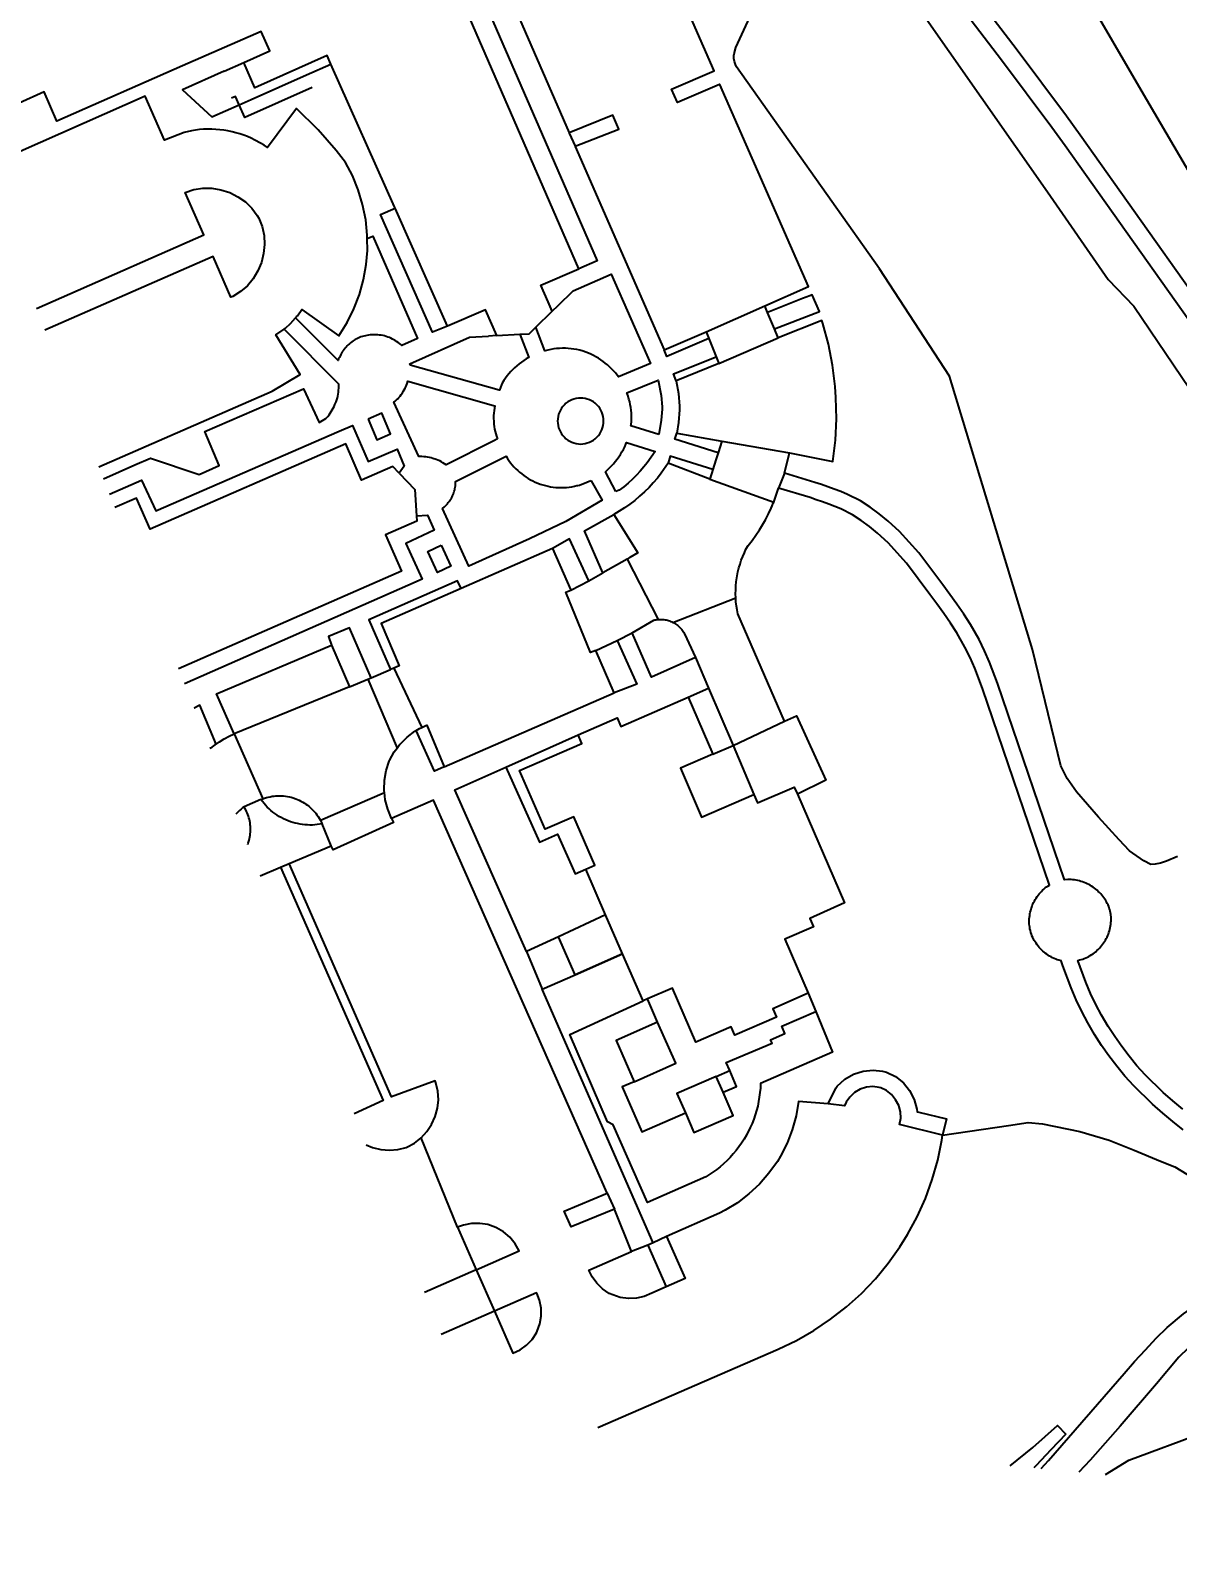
# Model space of a CAD drawing. Header units: millimetres. Extents: x 111502 to 977541, y 8702 to 1044108.
# Drawn here: x 488512.3 to 488637, y 239663.6 to 239829.8 of the extents above; entities that cross this region are included whole.
import ezdxf

# ---------------------------------------------------------------- set-up
doc = ezdxf.new("R2010")
doc.units = ezdxf.units.MM
doc.header["$LTSCALE"] = 0.25
doc.linetypes.add('DASHED2', pattern=[9.525, 6.35, -3.175])
doc.layers.add('E HVSS As Laid HV', color=10, linetype='Continuous')
doc.layers.add('X HVSS Site Background', color=8, linetype='Continuous')
doc.styles.add('Arial', font='arial.ttf')

# ---------------------------------------------------------------- blocks, each defined once
blk = doc.blocks.new('OS MAP 060722')
at = {"layer": 'X HVSS Site Background'}
for points in [[(-248.43, 782.84), (-248.47, 780.72), (-235.42, 761.95), (-223.36, 744.75), (-219.14, 738.88), (-211.47, 728.41), (-208.47, 724.39), (-200.63, 714.05), (-191.11, 701.56), (-185.6, 694.23), (-184.13, 692.19), (-179.72, 685.94), (-169.88, 672.09), (-167.3, 668.53), (-159.45, 657.88), (-152.25, 648.34), (-151.94, 647.85), (-150.21, 644.91), (-149.55, 643.64), (-148.75, 641.87), (-148.48, 640.01), (-148.52, 639.71)], [(-248.61, 777.42), (-237.06, 760.81), (-225, 743.6), (-220.77, 737.71), (-213.09, 727.23), (-210.07, 723.2), (-202.22, 712.85), (-192.7, 700.35), (-187.2, 693.02), (-185.75, 691.01), (-181.35, 684.79), (-171.51, 670.93)], [(-172.95, 586.2), (-174.04, 587.1), (-175.1, 588.01), (-177.07, 589.93), (-177.95, 590.92), (-178.8, 591.95), (-179.61, 593.01), (-180.37, 594.09), (-181.09, 595.21), (-181.8, 596.42), (-182.42, 597.6), (-183, 598.8), (-183.52, 600.02), (-184.38, 602.39), (-184.2, 602.43), (-184.02, 602.47), (-183.85, 602.53), (-183.68, 602.59), (-183.51, 602.66), (-183.35, 602.74), (-183.18, 602.82), (-183.03, 602.91), (-182.87, 603.01), (-182.72, 603.11), (-182.58, 603.22), (-182.44, 603.33), (-182.3, 603.46), (-182.17, 603.58), (-182.04, 603.71), (-181.92, 603.85), (-181.8, 603.99), (-181.69, 604.14), (-181.58, 604.28), (-181.48, 604.44), (-181.38, 604.59), (-181.29, 604.76), (-181.21, 604.92), (-181.13, 605.08), (-181.06, 605.25), (-181, 605.43), (-180.95, 605.6), (-180.9, 605.77), (-180.85, 605.95), (-180.82, 606.13), (-180.79, 606.31), (-180.78, 606.49), (-180.76, 606.67), (-180.76, 606.85), (-180.77, 607.04), (-180.8, 607.37), (-180.83, 607.55), (-180.87, 607.73), (-180.92, 607.9), (-180.97, 608.08), (-181.03, 608.25), (-181.1, 608.42), (-181.18, 608.58), (-181.26, 608.74), (-181.35, 608.9), (-181.45, 609.05), (-181.56, 609.2), (-181.66, 609.35), (-181.78, 609.49), (-181.9, 609.63), (-182.03, 609.76), (-182.16, 609.89), (-182.29, 610.01), (-182.44, 610.13), (-182.58, 610.24), (-182.73, 610.35), (-182.88, 610.45), (-183.04, 610.55), (-183.2, 610.63), (-183.36, 610.72), (-183.53, 610.79), (-183.7, 610.86), (-183.87, 610.93), (-184.04, 610.98), (-184.22, 611.03), (-184.39, 611.08), (-184.57, 611.11), (-184.75, 611.14), (-184.93, 611.16), (-185.11, 611.17), (-185.29, 611.17), (-185.48, 611.17), (-185.83, 611.13), (-193.12, 632.54), (-193.98, 634.82), (-194.53, 636.07), (-195.13, 637.28), (-196.05, 638.91), (-196.79, 640.04), (-197.54, 641.12), (-198.31, 642.18), (-199.07, 643.22), (-201.69, 646.7), (-203.79, 649.02), (-205.03, 650.16), (-205.98, 650.94), (-206.96, 651.67), (-208.03, 652.36), (-209.43, 653.07), (-210.17, 653.39), (-210.88, 653.65), (-211.59, 653.9), (-212.27, 654.14), (-212.98, 654.38), (-216.31, 655.38)], [(-173.54, 613.7), (-174.74, 613.16), (-175.39, 612.97), (-175.98, 612.85), (-176.44, 612.83), (-177.21, 613.22), (-178.78, 614.31), (-179.88, 615.48), (-182.13, 617.96), (-184.54, 620.72), (-185.55, 622.15), (-186.24, 623.56), (-189.32, 636.2), (-198.34, 665.94), (-205.96, 677.61), (-221.5, 699.58), (-221.62, 699.83), (-221.73, 700.14), (-221.8, 700.48), (-221.81, 700.8), (-221.78, 700.99), (-221.57, 701.66), (-216.78, 712.14)], [(-205.58, 711.59), (-187.68, 685.99), (-181.08, 676.44), (-178.28, 673.54), (-154.08, 637.72)], [(-142.68, 640.67), (-143.09, 641.24), (-146.26, 645.72), (-149.33, 650.27), (-153.6, 656.86), (-158.18, 664.27), (-165.01, 675.69), (-171.17, 686.26), (-177.48, 697.02), (-183.42, 707.22), (-189.11, 716.97), (-194.53, 726.21), (-198.76, 733.47), (-203.71, 741.89)], [(-218.44, 673.59), (-213.69, 675.67), (-223.31, 697.67), (-223.36, 697.65), (-227.94, 695.7), (-228.59, 697.14), (-223.94, 699.13), (-234.65, 723.58)], [(-257.58, 721.09), (-255.58, 721.97), (-236.67, 678.49), (-238.67, 677.62)], [(-238.67, 677.62), (-256.88, 719.49)], [(-250.25, 716.65), (-239.71, 692.39)], [(-275.12, 700.04), (-272.29, 701.3), (-273.21, 703.41), (-281.78, 699.67), (-295.43, 693.65), (-296.83, 696.86), (-299.56, 695.64), (-301.28, 697.54), (-302.67, 699.06), (-302.92, 701.85)], [(-277.24, 699.1), (-275.12, 700.04)], [(-275.6, 695.45), (-274.32, 696.02), (-268.28, 698.7), (-265.64, 699.88)], [(-265.64, 699.88), (-266.05, 700.79), (-273.9, 697.3), (-275.12, 700.04)], [(-258.66, 684.2), (-258.72, 684.34), (-265.64, 699.88)], [(-277.24, 699.1), (-281.79, 697.07), (-278.58, 694.12), (-275.6, 695.45)], [(-261.68, 680.89), (-261.68, 681.05), (-261.68, 681.27), (-261.85, 682.94), (-262.18, 684.59), (-262.66, 686.2), (-263.29, 687.75), (-264.03, 689.17), (-265.06, 690.48), (-267.03, 692.73), (-269.39, 695.03), (-272.54, 690.79), (-272.91, 691.04), (-273.29, 691.28), (-273.89, 691.61), (-274.29, 691.8), (-274.7, 691.98), (-275.11, 692.14), (-275.53, 692.28), (-275.96, 692.41), (-276.39, 692.52), (-276.83, 692.61), (-277.27, 692.68), (-277.71, 692.74), (-278.15, 692.77), (-278.59, 692.79), (-279.04, 692.8), (-279.48, 692.78), (-279.93, 692.75), (-280.37, 692.7), (-280.81, 692.63), (-281.6, 692.45), (-283.74, 691.61), (-285.84, 696.37), (-301.69, 689.39)], [(-275.6, 695.45), (-276.01, 696.36), (-276.46, 696.16)], [(-267.68, 697.33), (-274.99, 694.08), (-275.6, 695.45)], [(-239.08, 690.96), (-234.32, 692.81), (-234.95, 694.33), (-239.71, 692.39)], [(-239.71, 692.39), (-239.7, 692.37), (-239.08, 690.96)], [(-239.08, 690.96), (-239.06, 690.92), (-229.39, 668.81)], [(-297.67, 673.3), (-294.94, 674.5), (-279.45, 681.29), (-281.47, 685.92), (-280.53, 686.23), (-279.56, 686.37), (-278.57, 686.36), (-277.59, 686.2), (-276.64, 685.89), (-275.75, 685.44), (-274.93, 684.88), (-274.22, 684.19), (-273.64, 683.39), (-273.49, 683.12), (-273.11, 682.21), (-272.9, 681.24), (-272.84, 680.26), (-272.95, 679.27), (-273.19, 678.31), (-273.57, 677.39), (-274.08, 676.53), (-274.71, 675.77), (-275.45, 675.12), (-276.29, 674.61), (-276.5, 674.51), (-278.44, 678.96), (-296.75, 670.95)], [(-252.94, 671.35), (-254.59, 670.7), (-260.24, 683.5), (-258.66, 684.2)], [(-252.94, 671.35), (-258.66, 684.2)], [(-261.68, 680.89), (-261.08, 681.15), (-256.21, 670.01), (-257.91, 669.26), (-258.04, 669.38), (-258.18, 669.49), (-258.33, 669.6), (-258.48, 669.7), (-258.63, 669.8), (-258.78, 669.89), (-258.94, 669.97), (-259.11, 670.05), (-259.27, 670.12), (-259.44, 670.18), (-259.61, 670.24), (-259.79, 670.3), (-259.96, 670.34), (-260.18, 670.38), (-260.35, 670.4), (-260.52, 670.42), (-260.69, 670.43), (-260.86, 670.44), (-261.03, 670.43), (-261.2, 670.43), (-261.37, 670.41), (-261.54, 670.39), (-261.71, 670.36), (-261.87, 670.33), (-262.04, 670.28), (-262.2, 670.24), (-262.36, 670.19), (-262.52, 670.13), (-262.68, 670.06), (-262.83, 669.99), (-262.98, 669.91), (-263.2, 669.77), (-263.35, 669.67), (-263.49, 669.57), (-263.62, 669.46), (-263.74, 669.35), (-263.86, 669.23), (-263.98, 669.1), (-264.09, 668.97), (-264.2, 668.84), (-264.3, 668.7), (-264.39, 668.56), (-264.48, 668.42), (-264.56, 668.27), (-264.64, 668.12), (-264.71, 667.96), (-264.79, 667.8), (-264.85, 667.62), (-269.48, 672.28)], [(-269.48, 672.28), (-269.36, 672.41), (-269.28, 672.5), (-268.81, 673.19), (-264.76, 670.32), (-263.88, 671.75), (-263.14, 673.25), (-262.54, 674.82), (-262.09, 676.44), (-261.79, 678.09), (-261.66, 679.6), (-261.68, 680.89)], [(-240.92, 673.61), (-239.27, 675.2), (-235.13, 677.02), (-230.85, 667.32), (-234.35, 665.84), (-234.5, 666.04), (-234.69, 666.28), (-234.89, 666.51), (-235.1, 666.73), (-235.32, 666.95), (-235.55, 667.15), (-235.79, 667.35), (-236.03, 667.54), (-236.28, 667.71), (-236.54, 667.88), (-236.8, 668.04), (-237.07, 668.18), (-237.35, 668.32), (-237.63, 668.44), (-237.92, 668.55), (-238.21, 668.65), (-238.56, 668.75), (-238.87, 668.82), (-239.19, 668.88), (-239.5, 668.92), (-239.82, 668.95), (-240.13, 668.97), (-240.45, 668.97), (-240.77, 668.95), (-241.08, 668.93), (-241.4, 668.89), (-241.71, 668.83), (-242.02, 668.77), (-242.33, 668.69), (-242.36, 668.68), (-243.35, 671.25)], [(-241.56, 672.99), (-242, 674.01), (-242.79, 675.81), (-238.67, 677.62)], [(-217.39, 671.08), (-212.95, 672.79), (-212.5, 672.96), (-213.27, 674.79), (-213.54, 674.68), (-214.32, 674.37), (-218.13, 672.84)], [(-247.59, 670.34), (-248.82, 673.16), (-252.94, 671.35)], [(-241.56, 672.99), (-240.92, 673.61)], [(-224.82, 670.75), (-218.44, 673.59)], [(-218.13, 672.84), (-218.44, 673.59)], [(-270.71, 671.05), (-270.67, 671.08), (-270.58, 671.16), (-270.03, 671.65), (-269.48, 672.28)], [(-243.35, 671.25), (-241.56, 672.99)], [(-217.39, 671.08), (-218.13, 672.84)], [(-215.73, 657.59), (-211.02, 656.65), (-210.75, 658.96), (-210.64, 661.28), (-210.69, 663.6), (-210.78, 664.82), (-211.07, 667.13), (-211.52, 669.4), (-212.13, 671.65), (-212.24, 671.98), (-216.99, 670.11)], [(-290.87, 656.05), (-272.02, 664.3), (-268.98, 666.12), (-271.61, 670.43), (-270.71, 671.05)], [(-290.37, 654.78), (-286.97, 656.27), (-285.25, 657), (-279.98, 655.25), (-277.77, 656.2), (-279.36, 659.91), (-268.63, 664.54), (-266.92, 660.9), (-266.19, 661.31), (-265.97, 661.56), (-265.83, 661.73), (-265.71, 661.9), (-265.59, 662.08), (-265.48, 662.27), (-265.37, 662.45), (-265.28, 662.64), (-265.19, 662.84), (-265.06, 663.15), (-264.99, 663.36), (-264.93, 663.56), (-264.88, 663.77), (-264.84, 663.98), (-264.81, 664.19), (-264.79, 664.41), (-264.77, 664.62), (-264.77, 664.84), (-264.77, 665.06), (-270.71, 671.05)], [(-245.08, 670.49), (-244.11, 667.97), (-244.38, 667.81), (-244.65, 667.63), (-244.91, 667.45), (-245.17, 667.26), (-245.41, 667.06), (-245.65, 666.84), (-246.05, 666.44), (-246.26, 666.2), (-246.46, 665.96), (-246.65, 665.7), (-246.83, 665.44), (-246.99, 665.16), (-247.09, 664.99), (-247.28, 664.39), (-247.33, 664.4), (-257.02, 667.12), (-257.03, 667.28), (-250.56, 670.16), (-248.49, 670.28)], [(-247.59, 670.34), (-248.49, 670.28)], [(-247.59, 670.34), (-245.08, 670.49)], [(-245.08, 670.49), (-244.07, 670.55), (-243.35, 671.25)], [(-229.39, 668.81), (-224.82, 670.75)], [(-224.52, 670.01), (-229.1, 668.06), (-229.39, 668.81)], [(-224.82, 670.75), (-224.52, 670.01)], [(-224.52, 670.01), (-223.74, 668.04)], [(-223.44, 667.3), (-216.99, 670.11)], [(-216.99, 670.11), (-217.39, 671.08)], [(-228.08, 665.42), (-228.37, 666.17), (-223.74, 668.04)], [(-223.44, 667.3), (-228.08, 665.42)], [(-223.74, 668.04), (-223.44, 667.3)], [(-247.52, 659.1), (-247.92, 658.9), (-253.1, 656.3), (-253.27, 656.41), (-253.44, 656.52), (-253.62, 656.62), (-253.8, 656.71), (-253.99, 656.8), (-254.18, 656.87), (-254.53, 656.99), (-254.73, 657.04), (-254.92, 657.09), (-255.12, 657.12), (-255.32, 657.15), (-255.53, 657.17), (-255.73, 657.19), (-256.08, 657.19), (-258.78, 663.09), (-258.63, 663.21), (-258.49, 663.35), (-258.36, 663.48), (-258.23, 663.62), (-258.11, 663.77), (-257.99, 663.92), (-257.86, 664.11), (-257.76, 664.27), (-257.66, 664.44), (-257.56, 664.61), (-257.48, 664.78), (-257.41, 664.96), (-257.34, 665.14), (-257.26, 665.39), (-247.93, 662.75), (-247.8, 662.71), (-247.85, 662.45), (-247.89, 662.18), (-247.91, 661.92), (-247.93, 661.65), (-247.94, 661.39), (-247.92, 660.97), (-247.9, 660.71), (-247.87, 660.44), (-247.82, 660.18), (-247.77, 659.92), (-247.7, 659.66), (-247.63, 659.4), (-247.52, 659.1)], [(-229.97, 659.6), (-232.99, 660.54), (-232.97, 660.67), (-232.95, 660.98), (-232.94, 661.29), (-232.94, 661.6), (-232.95, 661.91), (-232.98, 662.22), (-233.02, 662.53), (-233.07, 662.83), (-233.13, 663.14), (-233.21, 663.44), (-233.29, 663.74), (-233.39, 664.03), (-233.43, 664.12), (-230.03, 665.49), (-229.71, 663.81), (-229.61, 662.6), (-229.61, 662.35), (-229.7, 661.14), (-229.97, 659.6)], [(-228.08, 665.42), (-227.82, 664.06), (-227.71, 662.68), (-227.71, 662.28), (-227.81, 660.9), (-228.02, 659.73)], [(-240.97, 661.05), (-240.96, 660.81), (-240.92, 660.56), (-240.86, 660.32), (-240.78, 660.09), (-240.67, 659.87), (-240.55, 659.66), (-240.4, 659.46), (-240.24, 659.28), (-240.06, 659.12), (-239.86, 658.97), (-239.65, 658.85), (-239.43, 658.74), (-239.2, 658.66), (-238.96, 658.6), (-238.71, 658.56), (-238.47, 658.55), (-238.22, 658.56), (-237.98, 658.6), (-237.74, 658.66), (-237.51, 658.74), (-237.29, 658.85), (-237.08, 658.97), (-236.88, 659.12), (-236.7, 659.28), (-236.54, 659.46), (-236.39, 659.66), (-236.26, 659.87), (-236.16, 660.09), (-236.08, 660.32), (-236.02, 660.56), (-235.98, 660.81), (-235.97, 661.05), (-235.98, 661.3), (-236.02, 661.54), (-236.08, 661.78), (-236.16, 662.01), (-236.26, 662.23), (-236.39, 662.44), (-236.54, 662.64), (-236.7, 662.82), (-236.88, 662.98), (-237.08, 663.13), (-237.29, 663.26), (-237.51, 663.36), (-237.74, 663.44), (-237.98, 663.5), (-238.22, 663.54), (-238.47, 663.55), (-238.71, 663.54), (-238.96, 663.5), (-239.2, 663.44), (-239.43, 663.36), (-239.65, 663.26), (-239.86, 663.13), (-240.06, 662.98), (-240.24, 662.82), (-240.4, 662.64), (-240.55, 662.44), (-240.67, 662.23), (-240.78, 662.01), (-240.86, 661.78), (-240.92, 661.54), (-240.96, 661.3), (-240.97, 661.05)], [(-261.58, 661.27), (-260.62, 659.02), (-259.15, 659.64), (-260.11, 661.89), (-261.58, 661.27)], [(-289.7, 653.09), (-286.25, 654.61), (-284.69, 651.29), (-264.72, 659.93), (-263.27, 660.55), (-261.57, 656.66), (-258.44, 657.98), (-257.65, 656.14), (-258.21, 655.39)], [(-258.21, 655.39), (-258.9, 656.11), (-262.29, 654.63), (-264.01, 658.57), (-285.31, 649.28), (-286.79, 652.66), (-289.13, 651.64)], [(-234.65, 653.4), (-235.78, 655.52), (-235.59, 655.71), (-235.36, 655.92), (-235.13, 656.15), (-234.91, 656.39), (-234.7, 656.63), (-234.5, 656.89), (-234.32, 657.15), (-234.14, 657.42), (-233.97, 657.69), (-233.82, 657.97), (-233.67, 658.26), (-233.54, 658.55), (-233.48, 658.7), (-230.37, 657.74), (-231.22, 656.52), (-231.59, 656.06), (-231.98, 655.6), (-232.39, 655.16), (-232.82, 654.73), (-233.31, 654.29), (-233.78, 653.91), (-234.26, 653.54), (-234.65, 653.4)], [(-223.5, 657.6), (-228.21, 659.06), (-228.02, 659.73)], [(-228.02, 659.73), (-223.1, 658.86)], [(-223.1, 658.86), (-223.5, 657.6)], [(-223.1, 658.86), (-215.73, 657.59)], [(-237.35, 654.59), (-237.33, 654.56), (-236.14, 652.43), (-240.07, 650.13), (-244.02, 648.22), (-250.62, 645.25), (-253.5, 651.55), (-253.28, 651.73), (-253.17, 651.83), (-253.06, 651.94), (-252.96, 652.05), (-252.87, 652.17), (-252.77, 652.29), (-252.69, 652.41), (-252.61, 652.53), (-252.53, 652.66), (-252.46, 652.8), (-252.39, 652.93), (-252.31, 653.14), (-252.26, 653.28), (-252.21, 653.42), (-252.17, 653.57), (-252.14, 653.71), (-252.11, 653.86), (-252.09, 654.01), (-252.08, 654.16), (-252.07, 654.31), (-252.07, 654.46), (-246.92, 657.05), (-246.58, 657.22), (-246.43, 656.98), (-246.26, 656.74), (-246.09, 656.51), (-245.91, 656.29), (-245.72, 656.07), (-245.52, 655.86), (-245.31, 655.67), (-245.1, 655.47), (-244.87, 655.29), (-244.64, 655.12), (-244.4, 654.96), (-244.16, 654.8), (-243.91, 654.66), (-243.66, 654.53), (-243.4, 654.41), (-243.13, 654.29), (-242.86, 654.19), (-242.59, 654.1), (-242.29, 654.02), (-242.01, 653.96), (-241.73, 653.9), (-241.44, 653.86), (-241.16, 653.83), (-240.87, 653.81), (-240.58, 653.81), (-240.29, 653.82), (-240.01, 653.83), (-239.72, 653.86), (-239.44, 653.9), (-239.15, 653.95), (-238.87, 654.02), (-238.77, 654.04), (-238.59, 654.09), (-238.32, 654.18), (-238.05, 654.28), (-237.78, 654.39), (-237.35, 654.59)], [(-228.94, 656.47), (-229.7, 655.38), (-230.12, 654.85), (-230.57, 654.33), (-231.03, 653.83), (-231.52, 653.35), (-232.07, 652.86), (-232.59, 652.42), (-233.13, 652.01), (-233.69, 651.61), (-234.27, 651.24), (-234.85, 650.9)], [(-224.08, 655.79), (-228.73, 657.23), (-228.94, 656.47)], [(-224.42, 654.74), (-228.94, 656.47)], [(-223.5, 657.6), (-223.75, 656.83), (-224.08, 655.79)], [(-216.31, 655.38), (-215.73, 657.59)], [(-258.21, 655.39), (-256.5, 653.6), (-256.33, 650.73)], [(-224.08, 655.79), (-224.42, 654.74)], [(-216.31, 655.38), (-216.95, 653.75)], [(-224.42, 654.74), (-217.47, 652.23)], [(-217.47, 652.23), (-217.23, 652.88), (-216.95, 653.75)], [(-172.92, 583.96), (-174.04, 584.87), (-175.15, 585.78), (-176.26, 586.74), (-178.31, 588.74), (-179.26, 589.8), (-180.15, 590.88), (-181, 591.99), (-181.8, 593.13), (-182.56, 594.31), (-183.3, 595.58), (-183.96, 596.83), (-184.57, 598.09), (-185.12, 599.39), (-186, 601.8), (-186.18, 602.34), (-186.44, 602.41), (-186.62, 602.46), (-186.79, 602.53), (-186.96, 602.6), (-187.13, 602.67), (-187.3, 602.76), (-187.46, 602.85), (-187.61, 602.95), (-187.77, 603.05), (-187.92, 603.16), (-188.06, 603.28), (-188.2, 603.4), (-188.34, 603.53), (-188.47, 603.66), (-188.59, 603.8), (-188.71, 603.94), (-188.82, 604.09), (-188.93, 604.24), (-189.03, 604.39), (-189.12, 604.55), (-189.21, 604.71), (-189.29, 604.88), (-189.37, 605.05), (-189.43, 605.22), (-189.49, 605.4), (-189.55, 605.62), (-189.59, 605.8), (-189.62, 605.98), (-189.65, 606.16), (-189.66, 606.35), (-189.67, 606.53), (-189.67, 606.71), (-189.66, 606.9), (-189.65, 607.08), (-189.62, 607.27), (-189.59, 607.45), (-189.56, 607.63), (-189.51, 607.81), (-189.46, 607.99), (-189.4, 608.17), (-189.34, 608.34), (-189.27, 608.51), (-189.19, 608.68), (-189.11, 608.84), (-189.02, 609.01), (-188.92, 609.16), (-188.82, 609.32), (-188.71, 609.47), (-188.59, 609.61), (-188.47, 609.75), (-188.35, 609.89), (-188.22, 610.02), (-188.08, 610.14), (-187.94, 610.26), (-187.79, 610.37), (-187.64, 610.47), (-187.48, 610.57), (-194.76, 631.95), (-195.59, 634.16), (-196.11, 635.33), (-196.67, 636.47), (-197.54, 638), (-198.24, 639.07), (-198.96, 640.12), (-199.71, 641.15), (-200.47, 642.18), (-203.03, 645.59), (-205.03, 647.79), (-206.18, 648.85), (-207.05, 649.57), (-207.95, 650.24), (-208.9, 650.85), (-210.16, 651.49), (-210.82, 651.77), (-211.48, 652.02), (-212.16, 652.26), (-212.83, 652.49), (-213.51, 652.72), (-216.95, 653.75)], [(-221.6, 641.81), (-221.61, 642.24), (-221.6, 642.68), (-221.58, 643.12), (-221.54, 643.56), (-221.44, 644.21), (-221.35, 644.64), (-221.25, 645.07), (-221.13, 645.49), (-220.99, 645.9), (-220.84, 646.31), (-220.66, 646.72), (-220.48, 647.11), (-220.26, 647.52), (-219.82, 648.07), (-219.41, 648.63), (-219.01, 649.22), (-218.36, 650.32), (-218.04, 650.94), (-217.74, 651.58), (-217.64, 651.82), (-217.52, 652.1), (-217.47, 652.23)], [(-256.33, 650.73), (-256.3, 650.14), (-259.69, 648.66), (-257.97, 644.72), (-282.2, 634.08)], [(-256.33, 650.73), (-255.14, 650.8), (-254.39, 649.17), (-257.47, 647.74), (-255.69, 643.84), (-257.28, 643.15), (-281.57, 632.48)], [(-236.05, 644.55), (-238.06, 649.1), (-234.85, 650.9)], [(-234.85, 650.9), (-232.23, 646.7), (-233.1, 646.21), (-233.14, 646.19), (-233.41, 646.04)], [(-237.58, 643.66), (-239.69, 648.24), (-241.52, 647.19)], [(-253.64, 647.53), (-252.6, 645.26), (-254.05, 644.59), (-255.09, 646.86), (-253.64, 647.53)], [(-241.52, 647.19), (-251.45, 642.85)], [(-241.52, 647.19), (-239.53, 642.66)], [(-233.41, 646.04), (-236.05, 644.55)], [(-233.41, 646.04), (-230.03, 639.47)], [(-251.45, 642.85), (-251.85, 643.66), (-261.51, 639.44), (-261.15, 638.61), (-259.15, 634.01)], [(-239.53, 642.66), (-237.58, 643.66)], [(-237.58, 643.66), (-236.05, 644.55)], [(-251.45, 642.85), (-260.18, 639.03), (-258.22, 634.41), (-258.78, 634.17)], [(-236.83, 636.1), (-237.38, 635.87), (-240.08, 642.43), (-239.53, 642.66)], [(-228.43, 639.15), (-221.6, 641.81)], [(-216.28, 628.39), (-221.37, 640.07), (-221.45, 640.5), (-221.52, 640.93), (-221.57, 641.37), (-221.6, 641.81)], [(-261.25, 633.12), (-263.62, 638.56), (-265.89, 637.61), (-265.56, 636.68)], [(-232.88, 638), (-230.52, 639.39), (-230.4, 639.42), (-230.28, 639.44), (-230.17, 639.46), (-230.15, 639.46), (-230.09, 639.46), (-230.03, 639.47)], [(-230.03, 639.47), (-229.9, 639.48), (-229.78, 639.48), (-229.65, 639.47), (-229.53, 639.46), (-229.4, 639.45), (-229.28, 639.43), (-229.16, 639.41), (-229.03, 639.38), (-228.91, 639.35), (-228.8, 639.31), (-228.68, 639.26), (-228.56, 639.21), (-228.43, 639.15)], [(-228.43, 639.15), (-228.32, 639.09), (-228.21, 639.03), (-228.11, 638.96), (-228.01, 638.89), (-227.91, 638.81), (-227.81, 638.73), (-227.72, 638.64), (-227.63, 638.55), (-227.55, 638.46), (-227.47, 638.37), (-227.39, 638.27), (-227.32, 638.17), (-227.25, 638.06), (-227.16, 637.91), (-225.98, 635.32)], [(-276.17, 627.03), (-278.07, 631.39), (-265.56, 636.68)], [(-265.56, 636.68), (-263.61, 632.13)], [(-236.83, 636.1), (-234.48, 637.19)], [(-234.48, 637.19), (-232.34, 632.43), (-234.81, 631.47)], [(-234.48, 637.19), (-232.88, 638)], [(-225.98, 635.32), (-230.76, 633.2), (-232.88, 638)], [(-234.81, 631.47), (-236.83, 636.1)], [(-225.98, 635.32), (-224.55, 631.99)], [(-261.25, 633.12), (-259.15, 634.01)], [(-258.78, 634.17), (-259.15, 634.01)], [(-258.78, 634.17), (-255.74, 627.72)], [(-263.61, 632.13), (-276.17, 627.03)], [(-263.61, 632.13), (-261.62, 632.97)], [(-261.62, 632.97), (-261.25, 633.12)], [(-261.62, 632.97), (-258.44, 625.48)], [(-226.77, 631.02), (-224.55, 631.99)], [(-224.55, 631.99), (-221.89, 625.77)], [(-278.11, 625.92), (-279.9, 630.14), (-280.51, 629.81), (-280.52, 629.81)], [(-253.32, 623.42), (-234.81, 631.47)], [(-238.72, 626.91), (-234.5, 628.75), (-234.1, 627.83), (-226.77, 631.02)], [(-226.77, 631.02), (-224.07, 624.82)], [(-221.89, 625.77), (-216.28, 628.39)], [(-216.28, 628.39), (-215, 628.99), (-211.79, 621.99), (-214.89, 620.48)], [(-278.11, 625.92), (-277.75, 626.16), (-277.23, 626.47), (-276.71, 626.76), (-276.17, 627.03)], [(-276.17, 627.03), (-273.05, 619.96)], [(-258.44, 625.48), (-258.12, 625.91), (-258.11, 625.92), (-257.35, 626.68), (-256.49, 627.32), (-256.35, 627.4)], [(-256.35, 627.4), (-255.99, 627.59), (-255.74, 627.72)], [(-253.32, 623.42), (-254.38, 622.96), (-256.35, 627.4)], [(-255.74, 627.72), (-255.54, 627.83), (-255.29, 627.93), (-255.21, 627.96), (-253.32, 623.42)], [(-246.6, 623.41), (-238.72, 626.91)], [(-237.92, 612.32), (-236.93, 612.75), (-239.21, 618), (-242.33, 616.64), (-245.11, 623.04), (-238.32, 625.99), (-238.72, 626.91)], [(-278.11, 625.92), (-278.25, 625.83), (-278.4, 625.72), (-278.73, 625.48), (-278.79, 625.43)], [(-259.82, 620.64), (-259.84, 620.79), (-259.85, 620.92), (-259.81, 622), (-259.62, 623.05), (-259.28, 624.07), (-259.26, 624.11), (-258.75, 625.06), (-258.44, 625.48)], [(-224.07, 624.82), (-221.89, 625.77)], [(-221.89, 625.77), (-219.61, 620.42)], [(-244.35, 603.34), (-252.16, 620.94), (-246.6, 623.41)], [(-246.6, 623.41), (-242.93, 615.26), (-240.99, 616.13), (-239.05, 611.81), (-237.92, 612.32)], [(-224.07, 624.82), (-227.61, 623.28), (-225.31, 617.96), (-219.61, 620.42)], [(-273.24, 619.88), (-275.08, 619.08)], [(-273.24, 619.88), (-273.05, 619.96)], [(-266.58, 617.24), (-267.11, 617.16), (-267.38, 617.13), (-267.65, 617.11), (-267.92, 617.11), (-268.19, 617.12), (-268.46, 617.14), (-268.73, 617.17), (-268.99, 617.21), (-269.26, 617.26), (-269.52, 617.32), (-269.78, 617.39), (-270.04, 617.47), (-270.29, 617.57), (-270.54, 617.67), (-270.8, 617.79), (-271.04, 617.92), (-271.28, 618.05), (-271.5, 618.2), (-271.73, 618.35), (-271.94, 618.52), (-272.15, 618.69), (-272.35, 618.87), (-272.55, 619.05), (-272.73, 619.25), (-272.91, 619.45), (-273.08, 619.66), (-273.24, 619.88)], [(-273.05, 619.96), (-272.86, 620.03), (-272.85, 620.03), (-272.65, 620.09), (-272.44, 620.14), (-272.24, 620.19), (-272.03, 620.23), (-271.82, 620.25), (-271.62, 620.27), (-271.41, 620.28), (-271.2, 620.29), (-270.99, 620.28), (-270.78, 620.27), (-270.57, 620.24), (-270.36, 620.21), (-270.15, 620.17), (-269.95, 620.12), (-269.75, 620.07), (-269.46, 619.97), (-269.26, 619.89), (-269.07, 619.81), (-268.89, 619.71), (-268.7, 619.61), (-268.52, 619.5), (-268.35, 619.38), (-268.18, 619.26), (-268.01, 619.13), (-267.86, 618.99), (-267.7, 618.85), (-267.55, 618.7), (-267.41, 618.55), (-267.28, 618.39), (-267.15, 618.22), (-267.03, 618.05), (-266.91, 617.87), (-266.81, 617.69), (-266.78, 617.63)], [(-266.78, 617.63), (-259.82, 620.64)], [(-259.03, 617.83), (-259.45, 618.82), (-259.73, 619.85), (-259.78, 620.28), (-259.82, 620.64)], [(-219.61, 620.42), (-219.22, 619.51), (-215.23, 621.24), (-214.89, 620.48)], [(-214.89, 620.48), (-209.75, 608.64), (-213.55, 606.95), (-213.15, 606.04), (-216.27, 604.68), (-213.72, 598.81)], [(-275.08, 619.08), (-275.25, 618.96), (-275.41, 618.83), (-275.56, 618.7), (-275.71, 618.56), (-275.85, 618.41), (-275.97, 618.28)], [(-274.68, 615), (-274.63, 615.12), (-274.53, 615.45), (-274.48, 615.63), (-274.45, 615.82), (-274.42, 616.01), (-274.4, 616.19), (-274.38, 616.34), (-274.38, 616.38), (-274.38, 616.57), (-274.38, 616.76), (-274.39, 616.95), (-274.41, 617.14), (-274.43, 617.33), (-274.46, 617.51), (-274.5, 617.7), (-274.55, 617.88), (-274.6, 618.06), (-274.67, 618.24), (-274.74, 618.42), (-274.81, 618.59), (-274.9, 618.76), (-275.08, 619.08)], [(-235.57, 577.05), (-254.47, 619.81), (-259.03, 617.83)], [(-266.78, 617.63), (-266.71, 617.51), (-266.58, 617.24)], [(-265.59, 614.86), (-266.58, 617.24)], [(-259.03, 617.83), (-258.82, 617.37), (-265.38, 614.4), (-265.59, 614.86)], [(-270.18, 612.93), (-265.59, 614.86)], [(-273.33, 611.59), (-271.1, 612.53)], [(-271.1, 612.53), (-270.18, 612.93)], [(-271.1, 612.53), (-259.96, 587.13), (-263.12, 585.69)], [(-255.82, 583.07), (-255.19, 583.76), (-254.68, 584.54), (-254.3, 585.4), (-254.05, 586.3), (-253.94, 587.23), (-254, 588.16), (-254.22, 589.06), (-254.3, 589.28), (-259.04, 587.53), (-270.18, 612.93)], [(-235.75, 607.34), (-237.92, 612.32)], [(-235.75, 607.34), (-240.87, 604.96)], [(-235.75, 607.34), (-240.87, 604.96)], [(-233.91, 603.1), (-235.75, 607.34)], [(-240.87, 604.96), (-244.35, 603.34)], [(-239.08, 600.83), (-240.87, 604.96)], [(-244.35, 603.34), (-242.64, 599.27)], [(-233.91, 603.1), (-239.08, 600.83)], [(-239.08, 600.83), (-233.91, 603.1)], [(-231.68, 597.98), (-233.91, 603.1)], [(-242.64, 599.27), (-239.08, 600.83)], [(-230.56, 571.66), (-242.64, 599.27)], [(-213.72, 598.81), (-217.57, 597.13), (-217.17, 596.22), (-221.69, 594.25), (-222.09, 595.17), (-225.94, 593.49), (-228.47, 599.38), (-231.21, 598.19)], [(-213.72, 598.81), (-212.89, 596.82)], [(-212.89, 596.82), (-211.06, 592.4), (-218.9, 589), (-218.92, 588.5), (-218.96, 588.01), (-219.03, 587.52), (-219.11, 587.03), (-219.21, 586.54), (-219.33, 586.06), (-219.48, 585.59), (-219.64, 585.12), (-219.82, 584.65), (-220.01, 584.2), (-220.44, 583.36), (-220.69, 582.93), (-220.96, 582.51), (-221.25, 582.11), (-221.55, 581.71), (-221.86, 581.33), (-222.2, 580.96), (-222.54, 580.61), (-222.91, 580.27), (-223.28, 579.94), (-223.67, 579.64), (-224.07, 579.34), (-224.86, 578.83), (-231.19, 576.05), (-234.92, 584.51), (-235.53, 584.82), (-239.64, 594.34), (-231.68, 597.98)], [(-231.21, 598.19), (-231.68, 597.98)], [(-230.09, 595.65), (-231.21, 598.19)], [(-222.25, 590.41), (-222.62, 591.26), (-217.65, 593.39), (-217.81, 593.75), (-216.24, 594.43), (-216.58, 595.23), (-212.89, 596.82)], [(-230.09, 595.65), (-234.61, 593.66), (-232.64, 589.19)], [(-232.64, 589.19), (-228.12, 591.19), (-230.09, 595.65)], [(-223.74, 589.76), (-222.25, 590.41)], [(-222.98, 588.04), (-221.51, 588.67), (-222.25, 590.41)], [(-211.54, 586.78), (-210.72, 588.49), (-210.56, 588.72), (-209.74, 589.46), (-208.8, 590.01), (-207.75, 590.35), (-206.65, 590.46), (-205.63, 590.33), (-205.21, 590.22), (-204.23, 589.76), (-203.36, 589.06), (-202.69, 588.22), (-202.19, 587.26), (-201.89, 586.2), (-201.87, 585.92), (-201.68, 585.87), (-198.68, 585.14), (-199.1, 583.39)], [(-232.64, 589.19), (-233.96, 588.62), (-231.81, 583.73), (-227.07, 585.81)], [(-223.74, 589.76), (-227.99, 587.91), (-227.07, 585.81)], [(-222.98, 588.04), (-223.74, 589.76)], [(-199.1, 583.39), (-203.77, 584.52), (-203.64, 585.21), (-203.68, 585.91), (-203.87, 586.6), (-204.2, 587.23), (-204.64, 587.78), (-205.19, 588.22), (-205.83, 588.52), (-205.98, 588.56), (-206.68, 588.65), (-207.38, 588.58), (-208.06, 588.36), (-208.67, 588), (-209.2, 587.52), (-209.6, 586.95), (-209.77, 586.57), (-211.54, 586.78)], [(-211.54, 586.78), (-214.76, 587.03), (-215.02, 585.48), (-215.44, 583.96), (-216.01, 582.49), (-216.72, 581.09), (-217.07, 580.51), (-217.98, 579.23), (-219.02, 578.05), (-220.17, 576.98), (-221.42, 576.03), (-222.76, 575.21), (-223.37, 574.89), (-229.13, 572.34)], [(-227.07, 585.81), (-226.14, 583.68), (-221.89, 585.53), (-222.98, 588.04)], [(-236.59, 551.56), (-216.98, 560.1), (-215, 561.05), (-213.1, 562.13), (-211.28, 563.35), (-209.55, 564.7), (-207.92, 566.17), (-206.4, 567.76), (-205, 569.44), (-203.73, 571.23), (-202.9, 572.56), (-201.86, 574.49), (-200.97, 576.5), (-200.22, 578.56), (-199.63, 580.67), (-199.19, 582.82), (-199.1, 583.39)], [(-199.1, 583.39), (-191.91, 584.43), (-189.79, 584.74), (-188.22, 584.61), (-184.15, 583.77), (-180.99, 582.82), (-178.25, 581.74), (-175.38, 580.53), (-173.83, 579.94), (-171.04, 578.23), (-169.83, 576.87), (-168.79, 575.39), (-168.03, 573.72), (-167.18, 571.35), (-167.48, 569.05), (-168.43, 566.99)], [(-261.79, 582.34), (-261.11, 582.04), (-260.2, 581.81), (-259.27, 581.73), (-258.34, 581.81), (-257.44, 582.05), (-257.38, 582.08), (-256.55, 582.5), (-255.82, 583.07)], [(-251.87, 573.36), (-255.82, 583.07)], [(-234.8, 575.32), (-239.51, 573.39), (-240.26, 575.09), (-235.57, 577.05)], [(-235.57, 577.05), (-234.8, 575.32)], [(-232.93, 570.73), (-234.8, 575.32)], [(-249.83, 568.73), (-245.16, 570.78), (-245.6, 571.57), (-246.17, 572.27), (-246.85, 572.85), (-247.63, 573.31), (-247.7, 573.34), (-248.55, 573.64), (-249.43, 573.78), (-250.33, 573.76), (-251.22, 573.59), (-251.87, 573.36)], [(-251.87, 573.36), (-249.83, 568.73)], [(-229.13, 572.34), (-230.56, 571.66)], [(-229.13, 572.34), (-227.1, 567.79), (-229.17, 566.88)], [(-229.17, 566.88), (-230.73, 566.19), (-231.54, 565.84), (-232.4, 565.65), (-233.27, 565.61), (-234.15, 565.73), (-234.98, 566), (-235.35, 566.17), (-236.08, 566.66), (-236.72, 567.27), (-237.23, 567.98), (-237.58, 568.69), (-232.93, 570.73)], [(-231.17, 571.42), (-232.93, 570.73)], [(-230.56, 571.66), (-231.17, 571.42)], [(-231.17, 571.42), (-229.17, 566.88)], [(-249.83, 568.73), (-255.45, 566.27)], [(-249.83, 568.73), (-247.84, 564.22)], [(-188.39, 547.11), (-187.58, 547.99), (-179.33, 557.44), (-178.23, 558.74), (-177.03, 560.04), (-175.88, 561.29), (-174.68, 562.44), (-172.88, 563.94), (-170.98, 565.29), (-169.73, 566.19), (-168.43, 566.99)], [(-160.98, 567.04), (-161.33, 567.04), (-161.88, 566.89), (-162.43, 566.64), (-165.03, 565.39), (-166.88, 564.39), (-168.68, 563.29), (-171.38, 561.19), (-172.38, 560.19), (-173.38, 559.24), (-175.83, 556.34), (-179.78, 551.74), (-183.03, 548.04), (-184.26, 546.73)], [(-247.84, 564.22), (-245.84, 559.68), (-245.06, 560.04), (-244.35, 560.54), (-243.75, 561.15), (-243.28, 561.87), (-243.19, 562.05), (-242.89, 562.85), (-242.75, 563.7), (-242.77, 564.56), (-242.93, 565.41), (-243.25, 566.2), (-243.26, 566.21), (-247.84, 564.22)], [(-247.84, 564.22), (-253.65, 561.7)], [(-191.73, 547.42), (-189.28, 549.39), (-186.58, 551.79), (-185.68, 550.84)], [(-181.36, 546.46), (-178.83, 548.04), (-170.83, 550.99), (-170.03, 551.49), (-169.58, 551.64), (-169.13, 551.84), (-168.63, 551.94), (-168.18, 552.04), (-167.73, 552.09), (-166.73, 552.09), (-166.28, 552.04), (-165.83, 551.94), (-165.18, 551.74), (-164.63, 551.49), (-164.51, 551.43)], [(-185.68, 550.84), (-187.33, 549.14), (-188.93, 547.44), (-189.16, 547.18)]]:
    blk.add_lwpolyline(points, dxfattribs=at)

msp = doc.modelspace()

# ---------------------------------------------------------------- linework, layer by layer
at = {"lineweight": 0}
msp.add_circle((488727.82, 239008.33), 11388.42, dxfattribs=at)

# ---------------------------------------------------------------- block references
at = {"layer": 'E HVSS As Laid HV', "linetype": 'DASHED2', "lineweight": 0}
msp.add_blockref('OS MAP 060722', (488810.58, 239126.31), dxfattribs=at)

# ---------------------------------------------------------------- texts
at = {"lineweight": 0, "insert": (488610.96, 239884.86), "char_height": 10, "attachment_point": 1, "rotation": 307.8266, "style": 'Arial'}
msp.add_mtext_dynamic_manual_height_columns('V11 Tongwell Street ', width=135.5754, gutter_width=10, heights=[0], dxfattribs=at)

doc.saveas('drawing.dxf')
